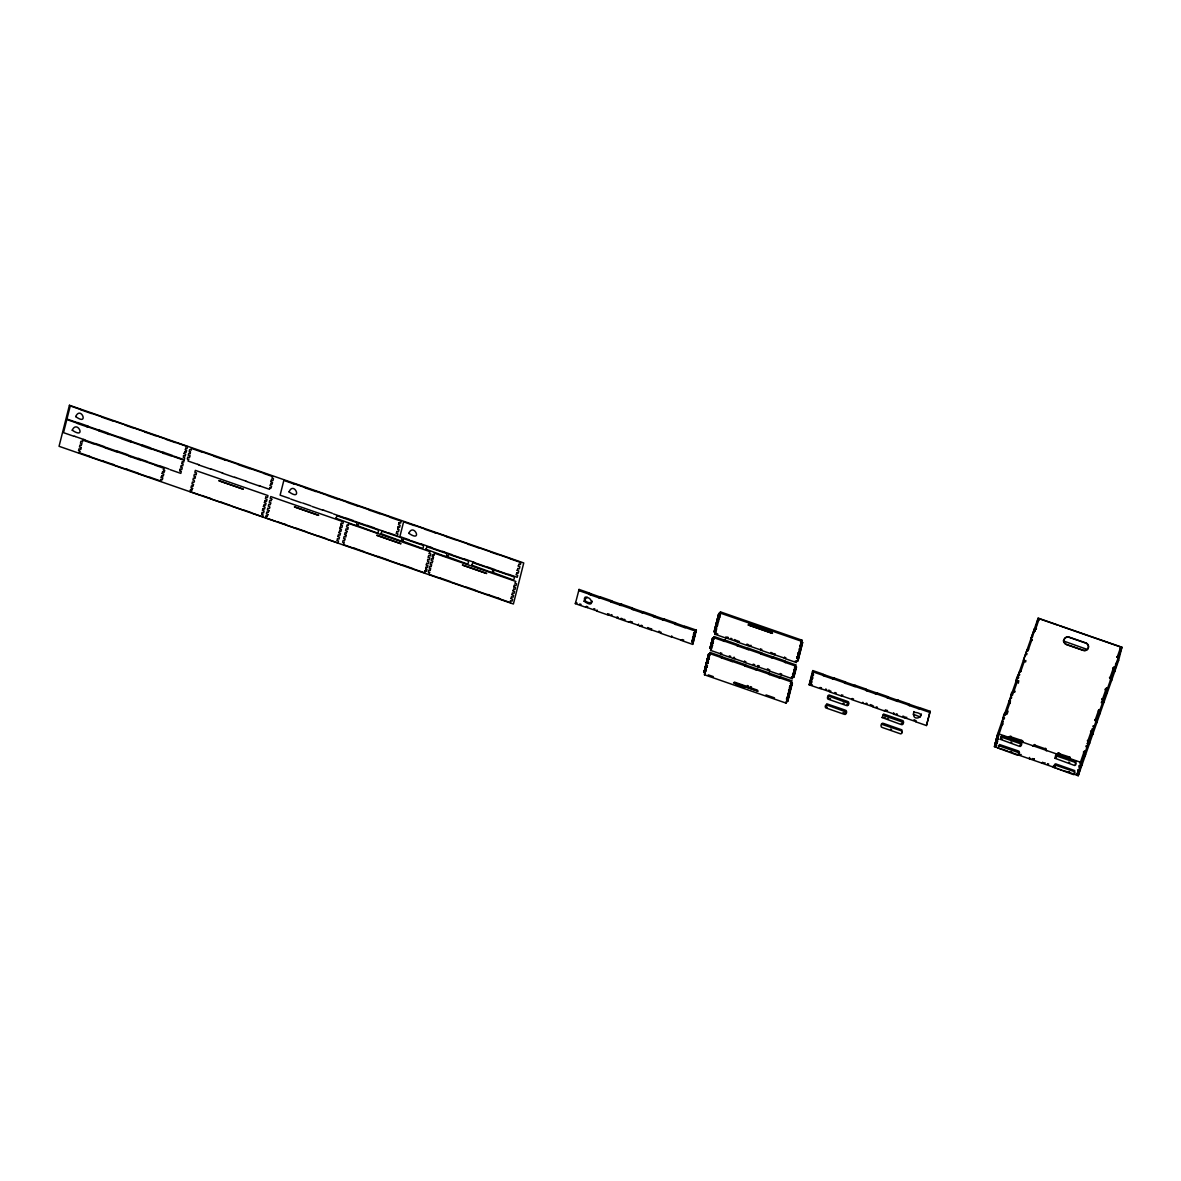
<?xml version="1.0" encoding="UTF-8"?>
<svg xmlns="http://www.w3.org/2000/svg" width="1181" height="1181" viewBox="0 0 1181 1181"><rect width="100%" height="100%" fill="white"/><g stroke="black" fill="none" stroke-linecap="round" stroke-linejoin="round"><path stroke-width="1.5" d="M846.231 712.054L827.689 705.264C825.209 703.404 823.969 708.305 826.921 708.29L843.692 714.106C846.452 716.203 848.135 709.973 844.828 709.973L826.73 703.802L826.154 706.71M848.445 703.315L829.903 696.51C827.379 694.59 826.198 699.58 829.136 699.536L845.891 705.352C848.696 707.449 850.364 701.174 847.043 701.234L830.287 695.417C828.442 693.719 826.464 697.262 828.516 698.03M903.185 722.314L882.694 715.199M913.223 714.21L920.176 716.97L921.387 713.959M1019.1 752.799L998.639 745.654M1021.314 744.015L1000.838 736.944M1014.331 691.712C1015.217 690.088 1011.202 693.601 1014.036 691.977M1017.623 682.338L1017.476 680.846M1058.752 753.035L1060.331 754.246M1105.313 689.837L1105.549 688.863L1105.386 689.94M1112.65 668.284L1112.827 669.051M1008.53 737.549L1009.696 737.918L1010.139 736.604L1022.111 740.561L1020.812 740.531M1057.984 753.316L1069.986 757.183L1068.687 757.154M1102.153 699.108L1103.526 699.905L1102.183 699.403M1035.899 629.089C1032.814 629.813 1038.01 628.838 1035.958 628.071M1101.976 698.842L1102.08 699.004M1017.668 682.131L1017.653 681.88M586.396 606.266L586.012 607.359L575.354 603.653L579.059 589.437L589.718 593.142L589.334 594.235L578.675 590.544L579.059 589.437M592.286 601.173C591.814 605.026 581.273 601.055 585.259 597.01M683.71 640.043L682.382 639.585L681.998 640.678L692.657 644.383L693.129 642.508L691.904 642.08L692.775 639.541M692.819 639.364L691.918 640.22L693.616 640.633L694.088 638.759L692.538 638.02L693.675 635.983M693.764 635.614L692.863 636.367L694.561 636.884L695.033 635.009L693.336 634.315L694.576 632.411M693.911 632.617L695.506 633.134L696.362 630.152L685.703 626.461L685.32 627.554L695.978 631.259M691.889 640.781L693.527 641.401L692.657 644.383M693.616 640.633L694.472 637.651L693.011 636.943L693.026 638.153M694.561 636.884L695.417 633.902L693.882 633.341M695.506 633.134L696.362 630.152M786.398 701.986L786.015 703.094L704.452 674.779L705.456 673.081L703.817 672.461L704.688 669.45L706.356 669.967M706.164 667.841L706.371 669.332L704.791 668.608L705.662 665.597L706.784 665.981M707.434 665.405L705.766 664.755L706.637 661.744L707.995 662.201M707.965 663.264L708.379 661.522L706.74 660.902L707.227 658.983L707.611 657.876L709.205 658.393M709.382 657.684L707.714 657.035L708.585 654.023L710.298 654.466L710.194 652.488L721.045 656.252L720.661 657.345L709.811 653.58L710.194 652.488M711.803 647.764L711.493 649.063L709.929 648.325L710.77 645.357L712.512 645.874L712.276 644.25M712.32 644.088L712.512 645.313L710.873 644.575L711.73 641.608L713.383 642.124M713.472 641.475L711.818 640.825L712.674 637.858L714.018 638.316M715.745 632.514L714.077 631.865L714.948 628.853L716.306 629.311M716.277 630.388L716.69 628.646L715.051 628.012L715.922 625L717.472 625.502M717.28 626.565L717.472 623.671L717.664 624.897L716.026 624.159L716.513 622.239L716.897 621.147L718.565 621.664M718.668 619.877L718.683 621.029L717 620.305L717.871 617.294L719.598 617.796L719.864 616.069M719.672 617.132L717.974 616.452L718.845 613.441L720.558 613.869L720.174 614.961M703.817 672.461L704.452 670.395M704.791 668.608L705.662 665.597M705.766 664.755L706.637 661.744M706.74 660.902L707.611 657.876M707.714 657.035L708.585 654.023M710.371 646.981L709.929 648.325M710.49 646.524L710.77 645.357M710.873 644.575L711.73 641.608M711.818 640.825L712.674 637.858M714.077 631.865L714.948 628.853M715.051 628.012L715.922 625M716.026 624.159L716.897 621.147M717 620.305L717.871 617.294M717.974 616.452L718.845 613.441M706.017 670.97L705.913 669.228M707.02 667.162L707.375 665.479M708.452 659.175L709.161 656.547L708.94 659.411M708.201 655.13L709.84 655.647L709.811 653.58M721.502 654.141L710.608 650.391L711.036 648.945M710.386 646.465L712.084 646.981L711.936 645.18M713.058 643.143L713.265 640.338M712.291 638.965L713.988 639.482L714.21 636.574L725.09 640.368M725.946 636.854L725.562 637.961L714.712 634.182L715.863 631.274M716.705 626.27L717.088 624.764M718.225 622.682L718.063 620.911M717.487 618.386L719.214 618.903L719.539 615.995M719.687 614.725L720.454 611.891L802.002 640.205L800.57 642.892L802.253 643.615L801.766 645.535L800.054 645.106L800.866 644.221M705.101 672.609L704.452 674.779M705.544 670.734L706.238 668.106M707.478 663.028L707.995 661.153M711.42 647.852L710.608 650.391M712.512 642.877L713.176 640.678M713.457 639.128L714.21 636.574M714.712 634.182L715.642 631.407M715.789 630.137L716.262 628.454M717.679 622.417L718.447 619.818M720.011 613.603L720.454 611.891M786.015 703.094L786.664 700.923M786.516 698.901L787.565 697.366M787.801 696.421L786.841 697.218L788.583 697.691L789.454 694.679C786.531 692.524 788.805 697.233 788.775 692.568L787.816 693.365L789.558 693.837L790.429 690.826C788.554 688.922 787.506 691.845 790.045 691.918L789.558 693.837M788.982 691.313L789.661 689.084M788.893 689.468L790.532 689.984L791.019 688.065L789.336 687.342L790.532 685.615M789.868 685.615L791.506 686.131L791.993 684.212L790.31 683.489L791.757 680.787L780.892 677.023L780.508 678.13L791.359 681.895L791.757 680.787M781.394 674.897L792.171 678.706L792.923 676.137L792.023 676.993M792.082 676.89L793.721 677.407L794.178 675.547L792.51 674.823L793.824 672.565M794.223 670.026L794.075 671.192L794.739 668.992M794.857 666.217L795.02 667.442L795.773 664.888L786.088 661.522L785.705 662.615L795.389 665.981L795.773 664.888M785.793 657.625L785.409 658.732L796.26 662.497L796.806 660.755M796.821 658.304L798.016 656.016M797.249 656.592L798.843 657.094L799.33 655.189L797.647 654.466L798.917 651.942M799.035 651.971L798.076 652.783L799.817 653.241L800.688 650.229C798.016 648.118 799.758 652.281 799.817 648.871M800.157 645.653L800.216 646.863L800.984 644.265M786.443 701.366L787.609 701.544L788.48 698.532L787.255 698.104M788.583 697.691L789.454 694.679M793.868 672.388L792.953 673.229L794.665 673.657L795.522 670.705L794.296 670.277M794.828 668.638L793.868 669.45L795.61 669.907L796.466 666.955L794.857 666.335M796.703 660.784L797.869 660.947L798.74 657.935L797.293 657.226L797.293 658.437M799.817 653.241L800.688 650.229M799.094 648.871L800.792 649.388L801.663 646.376L800.216 645.859M787.609 701.544L788.48 698.532M790.532 689.984L791.403 686.973L789.912 686.25L789.956 687.46M791.506 686.131L792.377 683.12L790.739 682.382L790.93 683.607M793.721 677.407L794.562 674.454L792.909 673.79M794.665 673.657L795.522 670.705M795.61 669.907L796.466 666.955M797.869 660.947L798.74 657.935M798.843 657.094L799.714 654.082L798.223 653.359L798.267 654.584M800.792 649.388L801.663 646.376M801.766 645.535L802.637 642.523L800.969 641.874M820.19 687.416L819.806 688.508L809.147 684.818L810.004 681.836L811.672 682.352M811.76 681.717L810.092 681.068L810.948 678.086L812.617 678.603L812.351 677.377M812.484 676.816L812.69 678.042L811.037 677.318L811.893 674.336L813.133 674.764M811.893 674.336L811.509 675.443C813.532 677.112 814.595 673.406 811.982 673.569L812.853 670.587L823.511 674.292L823.127 675.384L812.469 671.694L812.853 670.587M811.332 683.371L811.539 680.566M810.948 678.086L810.565 679.193L812.233 679.71L812.218 677.953M810.845 683.12L811.45 680.935M813.118 674.336L812.69 675.606M901.826 732.751L901.856 729.843L883.934 723.554C881.203 721.532 879.476 727.644 882.783 727.673L899.553 733.49C902.092 735.438 903.288 730.33 900.306 730.463L881.646 724.293M913.887 711.567C910.743 725.045 930.968 713.442 913.636 712.232M916.176 720.735L915.792 721.827L926.45 725.533L930.156 711.302L919.497 707.611L919.113 708.703L929.772 712.409M930.156 711.302L926.45 725.533M1000.971 748.931L994.432 746.658L997.753 733.534L1038.158 618.15L1121.95 647.232L1118.628 660.356L1078.223 775.74L1070.37 772.802M995.745 741.919L995.288 743.676L996.129 743.971M997.546 741.712L995.849 741.033L996.882 737.579L997.768 738.671M997.192 736.191L997.812 733.888L998.727 734.922M998.388 736.354L998.034 739.601M997.163 741.063L997.118 743.425M1002.078 724.794C1004.367 724.366 1001.178 722.196 1002.078 723.451M1009.15 702.37L1009.12 701.13M1009.43 703.817L1010.316 702.857L1008.854 701.898M1016.177 681.009L1016.487 680.094L1017.594 680.492M1021.255 670.026L1020.783 671.443M1027.086 649.816L1028.252 650.008L1031.928 639.511M1031.175 638.139L1030.762 639.32M1028.607 649.048L1028.238 650.037M1031.028 640.678L1031.603 638.419M1031.471 640.87L1032.312 639.792L1030.806 639.128L1034.438 628.838L1034.054 629.931M1033.98 631.835L1033.537 633.621M1034.128 631.274L1034.335 630.477L1033.198 633.503M1034.836 631.259L1035.25 629.621M1035.678 627.982L1038.158 618.15M1038.867 620.173L1039.28 618.534L1035.648 629.074M1018.376 754.969L1021.181 754.497M1022.79 742.48L1021.683 741.845M1035.206 745.521L1034.497 744.502L1033.655 746.008M1044.757 748.843C1046.838 746.702 1044.698 751.278 1046.735 750.776M1059.121 753.36L1057.6 754.319M1077.825 772.95L1077.102 775.356L1078.032 772.728M1080.423 762.232L1079.951 764.122L1081.058 764.506L1081.619 762.97L1080.585 766.366L1078.858 765.864M1083.686 752.902L1083.508 751.795L1085.324 751.898M1078.223 775.74L1081.545 762.616L1121.95 647.232M1088.129 740.295L1087.332 740.723L1088.262 741.683M1082.342 763.93L1081.914 765.214L1080.777 764.86M1090.993 732.117C1088.852 729.917 1095.259 731.556 1091.805 729.769L1092.159 728.766M1084.778 754.305L1085.206 755.751M1089.709 742.879L1089.251 744.237L1088.129 743.882M1092.528 731.319L1091.82 731.069M1098.33 711.139L1098.802 709.751M1096.514 723.008L1097.06 721.901M1100.279 709.176L1099.865 710.371M1110.17 677.363C1107.926 677.451 1112.044 678.957 1110.465 680.094M1103.512 699.964L1103.955 702.282L1102.818 701.927M1107.217 689.35L1105.505 689.054L1107.365 688.966M1107.232 691.505L1107.276 692.73M1117.506 656.385L1116.783 657.049L1118.23 657.92M1113.078 667.974C1114.288 669.435 1116.045 666.734 1113.845 666.837M1120.001 650.126L1120.828 646.834L1117.152 657.33M1114.598 671.797L1114.303 670.439M1006.64 713.162C1008.825 711.42 1003.599 714.372 1006.684 712.955M1088.823 741.875L1086.948 743.661M1089.295 744.074L1088.336 743.69M1111.336 681.127L1111.749 679.946L1110.642 679.606M1006.935 712.852L1006.921 712.01M1010.227 701.558L1010.508 700.761M1031.973 637.12L1032.844 634.537M1106.449 687.977L1102.449 699.329M1115.927 663.205L1115.499 664.46M1028.046 650.2C1025.772 648.915 1027.337 652.813 1028.046 650.687M997.281 735.866L996.794 737.284L997.975 737.682M996.351 739.557L996.794 737.845M1032.829 635.762L1032.342 637.209M997.118 743.38L995.376 742.908L996.188 741.963M1079.596 770.78L1080.482 767.251M995.775 741.86L995.347 743.513L996.469 743.853M1085.383 751.736L1084.468 750.762M1079.139 772.595L1078.696 773.865L1077.102 773.348M1103.334 700.481L1101.991 700.687M575.354 603.653L575.738 602.561L577.066 603.019M599.933 598.162L590.441 594.884L590.884 593.763L600.317 597.055M587.666 606.488L587.282 607.58L596.73 610.843M598.767 597.778L599.151 596.685M597.069 609.972L596.685 611.064L607.344 614.77L607.728 613.662M612.201 601.173L611.817 602.266L620.069 605.13L620.453 604.022L611.035 600.804M618.062 618.239L608.614 614.991L608.997 613.884M616.91 617.825L617.235 616.748M618.401 617.368L618.017 618.46L628.676 622.166M633.105 609.691L633.533 608.569L641.785 611.433L641.401 612.526L631.968 609.307M630.329 621.295L629.931 622.387L639.393 625.65M638.183 625.251L638.567 624.144M650.391 628.469L650.008 629.576L639.334 625.871M654.481 617.072L654.865 615.98L663.102 618.829L662.718 619.936L653.3 616.703M660.71 633.046L651.262 629.798L651.646 628.691M661.05 632.175L660.666 633.267L671.339 636.972L671.723 635.88M685.172 627.79L675.753 624.498L676.196 623.376L685.556 626.683M684.139 627.436L684.493 626.314M693.97 634.404L693.911 633.178M692.081 641.903L691.977 640.678M695.033 635.009L695.417 633.902M694.088 638.759L694.472 637.651M693.129 642.508L693.527 641.401M718.771 618.608L719.155 617.501M711.567 646.627L711.951 645.535M709.368 655.293L709.766 654.2M707.803 661.508L708.187 660.4M706.459 666.852L706.843 665.759M724.706 641.475L723.51 641.062L723.923 639.984M720.292 653.757L720.676 652.65M737.549 641.859L726.817 638.168L727.201 637.076L728.397 637.489M721.842 653.27L721.458 654.377L733.357 658.496L733.741 657.404M721.827 657.965L722.211 656.872L731.748 660.194L731.364 661.286L720.617 657.581M736.486 641.46L736.752 640.397M748.651 649.771L737.771 646.022L738.214 644.9L749.034 648.679M745.447 662.452L734.612 658.718L734.302 657.271M747.529 649.432L747.868 648.295M749.891 645.166L749.507 646.273L737.535 642.11L737.918 641.017L739.409 641.534M744.281 662.039L744.62 660.961M760.697 648.694L760.313 649.801L750.762 646.479L751.146 645.387M745.772 661.581L745.388 662.689L757.287 666.807L757.671 665.715M756.504 670.026L745.639 666.305L746.141 665.183L756.888 668.933M761.863 649.329L761.479 650.421L773.437 654.569L773.821 653.477M755.338 669.657L755.722 668.549M772.581 658.083L761.715 654.333L762.144 653.211L772.965 656.99M769.377 670.764L758.556 667.029L758.94 665.936M771.414 657.714L771.769 656.547M785.424 658.467L774.706 654.791L775.09 653.698M769.717 669.893L769.333 670.985L781.232 675.119M780.449 678.337L769.643 674.617L770.086 673.495L780.833 677.244M784.258 658.112L784.642 657.005M779.342 677.997L779.667 676.861M802.002 640.205L801.619 641.298L720.07 612.998M801.19 643.01L801.456 641.874M798.061 655.824L797.19 656.71M802.253 643.615L802.637 642.523M796.26 662.497L796.644 661.404L795.3 660.932M799.33 655.189L799.714 654.082M793.115 674.942L793.174 673.746M792.171 678.706L792.554 677.599L791.344 677.185M789.749 688.715L788.819 689.542M794.178 675.547L794.562 674.454M791.993 684.212L792.377 683.12M787.033 699.019L787.092 697.823M791.019 688.065L791.403 686.973M790.045 691.918L790.429 690.826M811.982 673.569L813.074 672.712M811.037 677.318L811.982 676.403M810.092 681.068L810.757 680.064M810.004 681.836L809.62 682.943L811.288 683.445M809.147 684.818L809.531 683.71M811.805 679.37L812.188 678.278M821.459 687.637L821.075 688.73L830.523 691.992M832.62 678.972L832.915 677.776L824.678 674.912L824.279 676.019L833.727 679.311M829.372 691.564L829.697 690.486L828.663 690.132M830.863 691.121L830.479 692.214L841.138 695.919L841.522 694.812M851.855 699.388L842.407 696.14L842.791 695.033M853.893 686.338L854.247 685.172L845.995 682.323L845.611 683.415L855.059 686.707M862.853 702.223L862.47 703.315L851.811 699.624L852.195 698.517L853.523 698.975M876.376 694.118L866.898 690.841L867.326 689.719L876.774 693.026M875.224 693.734L875.608 692.642M872.36 705.293L871.977 706.4L863.724 703.536M873.512 705.928L873.128 707.02L883.801 710.726M894.504 714.195L885.056 710.947L885.44 709.84M896.512 701.086L896.896 699.979L888.658 697.13L888.274 698.222L897.708 701.514M893.353 713.782L893.692 712.704M905.517 717.029L905.133 718.122L894.46 714.431M909.547 705.648L909.99 704.526L918.228 707.389L917.844 708.482L908.469 705.293M915.836 721.606L906.388 718.343L906.772 717.251M1008.736 702.237C1011.748 700.082 1010.36 688.848 1013.091 693.35M1016.073 681.245C1015.601 677.333 1022.982 667.531 1019.321 671.989M1027.071 649.86L1023.425 660.268L1024.916 660.976M994.432 746.658L994.889 745.344M996.262 741.417L994.904 744.783L996.572 745.432M996.734 740.103L997.192 738.789M1002.61 723.422L998.55 735.63M1002.905 722.447L1003.26 721.429M1004.071 719.126L1004.529 717.812M1005.385 715.346L1005.74 714.343C1003.407 709.102 1003.038 723.613 1001.532 722.816M1006.315 713.014L1010.006 702.474M1011.32 698.429L1011.674 697.41M1012.338 695.52L1012.796 694.207M1013.667 692.022L1017.358 681.481L1016.118 681.083M1018.317 678.47L1018.775 677.156M1019.38 675.414L1019.734 674.41M1020.62 671.886L1024.577 660.489C1023.72 658.024 1023.617 660.696 1024.813 661.67M1026.569 654.865L1027.042 653.551M1034.777 631.422L1035.147 630.374L1034.01 630.034M998.432 735.66L997.281 735.409L998.491 734.612M997.295 740.531L997.532 741.757M996.173 744.753L995.553 747.042L996.011 745.683M996.351 744.281L996.513 745.506M1007.039 714.18L1008.102 711.139M1014.745 692.184L1015.099 691.18M1018.76 680.699L1018.332 683.223M1025.861 660.504L1025.654 661.936M1021.654 741.83L1022.067 740.753M1021.639 742.052L1021.978 741.092M1018.332 754.954L1018.716 753.862M1022.805 742.45L1023.189 741.358L1022.141 741.077M1029.227 758.512L1029.611 757.42M1030.393 758.881L1029.33 758.482M1042.661 762.173L1042.277 763.266L1045.126 762.808M1053.157 766.823L1053.541 765.731M1054.426 767.015L1053.172 766.809M1069.956 757.375L1069.706 758.113M1080.379 762.439L1084.099 751.751M1085.885 746.702L1086.24 745.683M1087.775 741.255L1091.451 730.759M1092.868 726.728L1093.222 725.725M1095.363 719.288L1095.097 720.307L1098.788 709.781L1099.998 709.988M1101.283 702.71L1101.637 701.706M1109.815 678.307L1113.491 667.782L1114.598 668.313M1079.523 765.849L1079.006 767.871L1080.113 768.255L1080.216 767.06M1078.622 769.451L1078.046 771.621L1079.168 772.005L1078.858 770.662M1114.775 666.586L1114.318 667.885M1077.913 772.595L1077.013 773.452M1078.489 770.292L1078.105 771.4M1005.887 713.959L1006.33 713.221M1030.865 639.054L1031.603 639.585M1031.633 639.187L1031.102 640.648M1091.849 733.194C1093.68 732.707 1092.735 735.911 1091.436 734.39M1117.831 659.072L1118.067 657.906M1095.791 722.019L1095.333 720.602M1085.605 754.6L1084.453 754.379M1010.154 736.486L1009.238 736.619M848.209 704.599L846.969 704.466M846.009 713.339L844.932 713.265M902.963 723.599L901.369 723.377M1021.107 745.3L1019.853 745.211M1018.893 754.054L1018.14 754.069M1011.128 736.324L1010.316 736.309M590.825 593.792L589.703 593.393M586.086 607.137L587.282 607.551M611.773 602.295L610.695 601.941M607.418 614.548L608.599 614.961M633.488 608.599L632.411 608.245M642.936 611.876L641.859 611.522M642.553 612.983L641.475 612.629M654.805 615.995L653.684 615.611M650.067 629.355L651.262 629.768M676.137 623.406L675.06 623.051M671.399 636.751L680.832 640.058M717.236 626.609L715.538 626.107M725.621 637.74L726.817 638.153M738.155 644.929L737.077 644.575M749.566 646.051L750.762 646.465M722.196 656.887L721.03 656.503M733.416 658.289L734.612 658.703M762.099 653.241L760.977 652.842M706.976 667.206L705.278 666.689M773.511 654.363L774.692 654.776M757.361 666.586L758.542 666.999M770.027 673.524L768.905 673.126M834.066 678.219L833.004 677.864M855.398 685.63L854.276 685.231M841.212 695.698L842.393 696.111M867.282 689.748L866.145 689.35M862.529 703.108L863.724 703.522M898.062 700.436L896.91 700.008M883.86 710.504L885.056 710.918M909.931 704.555L908.853 704.201M919.394 707.832L918.316 707.478M919.01 708.94L917.932 708.585M905.192 717.915L906.388 718.328M1058.56 752.799L1057.556 753.404M590.441 594.884L589.289 594.471M675.694 624.498L674.676 624.144M737.712 646.022L736.693 645.682M761.715 654.333L760.594 653.949M769.584 674.617L768.521 674.233M866.898 690.841L865.732 690.427M81.902 410.25L81.002 409.94M91.468 413.542L82.094 410.235M112.756 420.953L102.289 417.321M77.754 422.518L87.128 425.824M87.202 425.795L88.28 426.164M134.088 428.349L124.743 425.042M87.985 427.168L86.981 426.828M99.071 429.914L108.445 433.22M145.972 432.467L144.923 432.098M99.868 431.301L98.879 430.962M155.331 435.745L154.371 435.39M109.346 434.578L108.298 434.224M120.403 437.324L121.481 437.693M74.3 436.143L75.377 436.512M129.866 440.602L130.929 440.971M83.762 439.421L84.84 439.79M130.648 441.974L121.303 438.668M92.133 443.362L82.449 440.011L82.596 441.709M141.735 444.72L151.109 448.027M95.631 443.539L105.006 446.846M93.225 443.805L92.207 443.465M151.98 449.385L141.484 445.724M106.246 448.352L105.345 448.027M81.105 447.643L80.707 449.208M201.981 452.102L191.204 448.293L191.337 450.109L189.669 449.592L189.196 451.452L190.54 451.924M80.648 449.311L79.009 448.795L78.537 450.655L79.895 451.127M163.067 452.131L164.144 452.5M116.963 450.95L127.489 454.596M184.074 453.401L184.753 451.998M163.849 453.504L162.83 453.15M117.17 452.116L106.438 448.337M183.542 455.497L185.21 456.014L185.683 454.139L184.044 453.504M189.831 455.925L189.462 457.505M189.447 457.608L187.764 457.091L187.307 458.951L188.65 459.424M130.279 456.678L129.26 456.324M225.837 460.398L224.907 460.059M88.988 456.058L90.066 456.427M138.295 458.346L139.373 458.715M141.1 460.428L130.382 456.648M102.097 460.605L103.175 460.974M197.758 464.354L198.836 464.724M249.87 468.724L238.045 464.635M159.627 465.757L169.001 469.064M112.933 464.369L114.011 464.738M210.868 468.901L221.615 472.68M180.103 469.123L181.771 469.639L182.243 467.765L180.604 467.13L181.343 465.639M126.042 468.916L127.12 469.285M221.688 472.651L222.766 473.035M162.565 471.736L164.233 472.238L164.705 470.378L163.347 469.905M136.878 472.68L137.956 473.05M162.137 473.404L162.565 471.854M196.016 474.747L194.378 474.231L193.891 476.15L195.529 476.784M234.798 477.213L235.875 477.582M195.382 476.873L194.806 478.335M271.32 480.017L272.988 480.534L273.461 478.674L272.132 478.202M161.162 477.242L161.9 475.751M149.987 477.227L151.065 477.596M270.892 481.686L271.32 480.136M245.633 480.962L246.711 481.346M294.438 484.166L293.419 483.826M258.742 485.524L259.82 485.893M315.755 491.576L314.722 491.207M192.577 488.447L191.883 489.908M337.087 498.973L327.668 495.651M265.814 496.994L267.482 497.511L267.969 495.577L195.352 470.378L194.865 472.297L196.504 472.931L196.076 474.644M341.25 523.168L342.889 523.685L343.376 521.766L270.759 496.551L270.272 498.485L271.91 499.105M209.657 498.131L210.735 498.5M264.839 500.847L266.507 501.364L266.995 499.43L265.385 498.825L265.814 497.112M264.411 502.56L264.869 500.995M358.33 506.369L357.4 506.029M221.246 502.146L222.323 502.515M263.437 506.413L264.131 504.966M370.14 510.472L369.21 510.133M322.826 509.941L323.889 510.31M262.891 508.553L264.559 509.07L265.046 507.151L263.407 506.516M379.751 513.779L370.332 510.458M262.462 510.266L262.861 508.657M268.973 510.768L268.264 512.229M267.954 514.621L267.29 516.082M398.986 522.592L400.654 523.109L401.156 521.146L390.498 517.514M414.206 525.575L403.607 521.84L399.887 536.573L409.379 539.879M340.792 524.881L341.265 523.316M397.894 526.918L399.562 527.435L400.108 525.279L398.528 524.689L399.03 522.74M285.079 524.305L286.142 524.674M340.246 527.021L341.914 527.538L342.401 525.619L340.837 525.028M339.818 528.734L340.246 527.139M347.214 531.347L345.575 530.712L346.063 528.793L347.76 529.221M435.523 532.985L434.519 532.631M296.652 528.32L297.73 528.689M347.066 531.435L346.491 532.911M396.314 533.192L397.096 531.524M338.844 532.587L339.567 531.155M447.333 537.075L446.285 536.705M346.181 535.303L345.782 537.015L344.114 536.514L343.627 538.418L344.97 538.89M337.869 536.44L338.342 534.727L339.966 535.244L340.453 533.325L338.888 532.734M468.665 544.485L467.676 544.161M421.263 543.939L430.711 547.275M478.216 547.792L477.168 547.438M430.785 547.246L431.862 547.615M354.27 548.132L355.348 548.515M442.595 551.35L443.672 551.719M429.205 553.298L430.194 551.704L348.646 523.404L348.439 525.205M511.314 559.292L510.31 558.938M428.231 557.152L428.703 555.424L430.342 555.941L430.829 554.037L429.22 553.417M463.926 558.746L473.374 562.082M378.2 556.443L379.278 556.812M473.448 562.053L474.526 562.422M518.267 565.95L519.109 564.297M426.282 564.858L426.754 563.13L428.393 563.647L428.88 561.743L427.581 561.285M402.145 564.754L412.833 568.519M517.175 570.275L517.957 568.607M424.776 570.851L426.444 571.353L426.932 569.449L425.618 568.976M439.923 577.863L450.596 581.628M514.326 585.156L515.994 585.673L516.481 583.768L514.872 583.148L515.846 581.436L434.298 553.136L434.091 554.937M513.897 586.883L514.37 585.304M512.923 590.736L513.617 589.275M511.949 594.589L512.406 592.862L514.045 593.379L514.532 591.474L512.894 590.84M487.797 594.486L488.875 594.855M498.559 598.221L499.637 598.59M510.974 598.442L511.432 596.73L513.071 597.232L513.558 595.327L511.978 594.737M621.457 604.465L620.483 604.082M621.162 605.573L620.099 605.189M720.011 615.035L718.461 614.533M664.239 619.287L663.191 618.933M663.737 620.365L662.851 620.055M718.137 622.756L716.513 622.239M628.809 621.944L629.901 622.328M716.203 630.462L714.564 629.96M680.92 640.028L682.013 640.412M712.97 643.232L711.346 642.715M760.402 649.771L761.494 650.155M785.896 661.537L784.996 661.227M708.895 659.5L707.227 658.983M785.513 662.644L784.524 662.261M732.884 660.637L731.836 660.282M732.382 661.714L731.497 661.404M707.891 663.353L706.253 662.836M746.023 665.213L745.019 664.859M824.589 674.942L823.497 674.558M824.176 676.034L823.113 675.65M705.943 671.059L704.304 670.542M845.876 682.338L844.843 681.968M845.493 683.445L844.489 683.09M819.954 688.287L821.031 688.671M888.54 697.144L887.477 696.76M888.156 698.251L887.123 697.882M872.065 706.371L873.143 706.755M1070.577 759.103L1069.543 758.733M1077.928 769.687L1079.641 770.115L1079.892 768.964M757.523 690.176L734.361 682.072M745.61 666.305L744.606 665.936M1033.537 746.244L1032.519 745.89M1057.467 754.556L1056.405 754.157M771.887 632.396L748.813 624.203M1075.241 764.358L1075.817 761.45L1057.91 755.146C1055.873 753.301 1054.028 757.449 1056.464 757.922M1074.149 773.496L1074.725 770.588L1056.818 764.284C1054.884 762.527 1052.965 766.366 1055.209 766.986M82.419 441.797L80.913 441.295L80.441 443.155L81.784 443.643M586.44 596.981L587.385 597.173M757.922 665.494L758.778 665.789M271.719 499.194L271.128 500.862L269.785 500.404L269.298 502.338L270.936 502.973L270.213 504.523M185.757 448.042L187.1 448.514L187.572 446.639L176.914 442.934M185.328 449.71L185.727 448.263M190.407 452.102L190.126 453.593M184.812 451.792L186.155 452.264L186.628 450.389L185.343 449.931M190.038 453.784L188.724 453.342L188.251 455.202L189.89 455.836M272.161 477.995L272.767 476.607L263.083 473.241M183.439 457.209L183.513 455.586M188.561 459.616L188 461.018L197.67 464.369M270.685 483.826L272.043 484.284L272.516 482.424L270.907 481.804M182.302 461.682L183.66 462.14L184.133 460.265L173.474 456.56M181.889 463.336L182.346 461.919M269.74 487.576L271.099 488.033L271.556 486.173L269.947 485.553L270.729 484.062M181.357 465.417L182.715 465.89L183.188 464.015L181.844 463.528M397.717 528.926L397.938 527.066M81.71 443.835L81.356 445.311M179.999 470.835L180.103 469.241M519.079 564.06L520.422 564.518L520.924 562.555L511.432 559.263M397.126 531.302L398.469 531.76L399.016 529.605L397.702 529.132M81.312 445.503L79.954 445.045L79.496 446.905L81.135 447.54M163.406 469.698L164.011 468.311L154.327 464.96M194.658 478.526L193.404 478.084L192.916 480.017C195.647 479.914 194.274 483.811 192.429 481.937L191.942 483.87L193.581 484.505L192.857 486.055M517.987 568.386L519.33 568.843L519.876 566.688L518.238 566.053M79.836 451.334L79.23 452.722L88.915 456.087M348.351 525.397L347.037 524.94L346.55 526.859L348.188 527.494L347.686 529.177M270.139 504.715L268.81 504.257L268.323 506.191C271.099 506.073 269.622 509.985 267.836 508.11L267.349 510.044L268.988 510.679M161.93 475.53L163.288 475.987L163.746 474.127L162.181 473.537M516.894 572.711L518.238 573.169L518.784 571.014L517.145 570.379M264.175 504.759L265.533 505.217L266.02 503.298L264.411 502.678M192.769 486.247L191.455 485.79L190.968 487.723L192.606 488.358M160.985 479.279L162.328 479.737L162.801 477.877L161.221 477.286M434.003 555.129L432.689 554.671L432.202 556.591L433.545 557.063M191.824 490.1L190.481 489.643L189.993 491.576L200.371 495.179M339.597 530.933L340.94 531.391L341.427 529.472L339.788 528.837M346.343 533.089L345.088 532.661L344.601 534.565L346.24 535.2M433.412 557.24L433.117 558.79M268.131 512.406L266.862 511.964L266.375 513.897L268.013 514.532M433.028 558.982L431.715 558.524L431.227 560.444L432.866 561.078L432.143 562.643M261.798 514.178L261.946 512.406L263.584 512.923L264.072 511.004L262.492 510.413M267.157 516.259L265.887 515.817L265.4 517.75L275.778 521.352M427.581 561.064L427.729 559.277L429.367 559.794L429.854 557.89L428.275 557.299M344.837 539.082L344.542 540.618M432.084 562.85L430.74 562.377L430.253 564.297L431.596 564.769M344.453 540.809L343.14 540.367L342.652 542.271L343.996 542.758M431.552 564.976L431.168 566.496M337.22 540.352L337.338 538.713L338.991 539.097L339.478 537.178L337.869 536.558M343.922 542.95L343.287 544.603L354.138 548.368M431.035 566.673L429.766 566.245L429.279 568.15L430.622 568.622M513.676 589.068L515.019 589.526L515.506 587.621L513.897 587.001M426.075 567.042L427.419 567.5L427.906 565.596L426.326 565.005M430.548 568.829L430.194 570.349M425.632 568.77L426.105 567.279M430.12 570.541L428.792 570.098L428.304 572.003L429.648 572.49M429.574 572.682L428.939 574.32L439.79 578.1M800.098 646.834L801.279 647.483M793.957 671.148L795.138 671.797M799.183 650.701L800.305 651.336M787.948 695.151L789.07 695.771M798.976 651.72L800.201 652.148M790.665 684.596L791.89 685.024M1039.221 618.741L1057.91 625.221M1059.608 625.812L1088.498 635.836M1090.196 636.426L1120.784 647.04M1063.195 640.884L1086.933 649.343M1117.521 659.958L1118.628 660.356M1113.845 670.454L1114.967 670.838M1106.508 687.814L1107.616 688.198M1099.969 712.748L1099.924 713.708L1098.788 713.398M1095.097 720.307L1096.234 720.661M1009.135 701.071L1010.257 701.47M1091.79 733.431L1092.912 733.785M754.6 625.207L755.648 625.576M765.081 628.853L766.129 629.207M768.226 629.945L769.274 630.3M801.308 644.147L802.15 644.442M717.384 619.213L718.609 619.641M800.054 647.897L801.176 648.295M716.409 623.066L717.384 623.406M715.435 626.919L716.277 627.2M80.928 409.615L70.27 405.91L66.948 419.034L77.621 422.739M91.601 413.32L102.26 417.026M112.933 420.716L123.592 424.422M134.25 428.127L144.923 431.833M155.582 435.523L166.255 439.229M202.143 451.88L214.041 455.999M226.088 460.191L237.986 464.31M250.032 468.488L261.931 472.621M294.6 483.944L305.185 487.62M315.918 491.34L326.517 495.016M337.249 498.751L347.849 502.427M358.581 506.147L369.166 509.823M379.913 513.558L390.498 517.234M414.369 525.353L424.953 529.029M435.7 532.764L446.285 536.44M457.017 540.16L467.617 543.836M478.349 547.571L488.949 551.247M499.681 554.967L510.266 558.643M146.075 432.453L154.327 435.317M175.644 442.713L166.285 439.524M224.833 459.97L214.115 456.324M293.331 483.723L283.839 480.431L280.118 495.164L289.611 498.456M314.663 491.134L305.215 487.915M357.326 505.94L347.908 502.737M434.431 532.542L424.983 529.324M447.451 537.06L455.763 539.938M468.768 544.456L477.094 547.349M490.1 551.867L498.426 554.745M798.356 659.042L796.703 658.393M730.788 638.316L731.984 638.729M734.375 639.556L735.556 639.969M715.096 633.09L717.812 634.035M746.894 644.132L748.385 644.649M770.839 652.443L772.33 652.96M1034.084 744.916L1045.982 749.049M997.753 733.534L1081.545 762.616M1081.176 763.31L1082.372 763.856M713.826 637.666L723.51 641.032M997.738 736.368L998.535 736.664M695.048 631.746L695.889 632.027M1010.774 742.081L1011.822 742.45M1068.657 762.173L1069.706 762.542M796.083 668.047L794.473 667.442M997.414 738.317L996.321 739.173L998.019 739.586M693.823 635.393L694.945 635.777M121.54 437.767L129.777 440.631M164.189 452.574L172.441 455.438M235.934 477.655L245.559 480.992M259.864 485.967L269.548 489.318L269.696 487.768M88.28 426.444L98.953 430.15M109.612 433.84L120.27 437.546M130.943 441.251L141.602 444.942M152.275 448.647L162.934 452.353M173.592 456.058L184.266 459.749L184.738 457.888L183.439 457.431M198.836 465.004L210.735 469.123M222.781 473.301L234.665 477.434M246.711 481.612L258.609 485.745M77.488 423.241L66.83 419.535L63.508 432.659L74.167 436.365M86.892 426.725L77.562 423.566M88.147 426.946L98.82 430.652M99.972 431.272L108.224 434.136M109.479 434.342L120.152 438.048M130.811 441.753L141.469 445.458M152.142 449.149L162.801 452.854M163.967 453.474L172.205 456.338M1078.386 770.721L1079.523 771.06L1078.799 772.669M794.208 672.269L795.049 672.565M443.716 551.793L452.043 554.686M486.38 566.6L494.691 569.493M507.712 573.996L517.204 577.302L517.691 575.339L516.082 574.719L516.894 572.933M302.616 502.973L310.943 505.867M323.948 510.384L332.274 513.263M345.28 517.78L353.591 520.673M366.612 525.191L374.923 528.069M387.929 532.587L397.421 535.894L397.923 533.93L396.344 533.34M410.545 540.499L421.13 544.175M431.862 547.895L442.462 551.571M453.194 555.306L463.793 558.982M474.526 562.702L485.111 566.378M495.858 570.113L506.442 573.789M290.777 499.091L301.362 502.766M312.094 506.487L322.693 510.162M333.426 513.897L344.011 517.573M354.758 521.293L365.342 524.969M376.089 528.704L386.674 532.38M1033.183 758.66L1034.379 759.073M1047.532 763.635L1048.728 764.063M1032.253 758.556L1034.32 759.28M792.982 675.916L794.104 676.314M1010.656 751.559L1011.704 751.928M1068.613 771.68L1069.661 772.034M1002.389 749.197L1007.924 751.337M1009.415 751.854L1010.906 752.371M1012.383 752.888L1055.814 767.96M1057.29 768.477L1058.781 768.993M1060.272 769.51L1061.749 770.027M1063.24 770.543L1069.897 772.64M593.851 608.628L594.884 608.983M611.049 614.607L612.083 614.961M631.348 621.649L632.381 622.003M658.865 631.2L659.899 631.555M767.355 668.859L768.565 669.273M825.578 689.069L826.611 689.424M866.175 703.153L867.208 703.507M870.294 704.585L871.327 704.939M886.473 710.194L887.507 710.563M913.991 719.746L915.009 720.1M579.738 603.949L581.067 604.406M621.058 618.298L622.402 618.755M623.73 619.213L625.059 619.685M641.062 625.236L642.39 625.694M647.719 627.554L649.063 628.012M729.268 655.854L730.759 656.37M753.212 664.165L754.703 664.682M780.124 673.51L781.615 674.026M810.86 684.168L812.203 684.64M834.864 692.509L836.192 692.967M876.184 706.843L877.513 707.316M896.187 713.782L897.516 714.254M902.845 716.099L904.174 716.572M708.098 655.942L709.22 656.326M75.436 436.586L83.674 439.45M84.84 440.07L95.499 443.776M106.172 447.466L116.83 451.172M127.489 454.877L138.162 458.582M139.417 458.789L147.669 461.653M148.821 462.273L159.494 465.978M170.153 469.684L180.811 473.389L181.298 471.514L179.999 471.057M829.52 698.443L830.568 698.798M843.145 703.167L844.179 703.536M884.274 717.443L885.307 717.812M887.403 718.535L888.452 718.904M93.388 443.584L105.286 447.717M117.332 451.895L129.231 456.028M141.277 460.206L153.161 464.34M707.124 659.795L707.965 660.09M843.027 712.645L844.075 712.999M890.504 729.12L891.552 729.489M787.86 696.2L788.967 696.583M90.081 456.707L101.965 460.841M103.234 461.048L112.859 464.399M114.011 465.019L125.909 469.152M127.179 469.359L136.789 472.71M137.956 473.33L149.854 477.449M151.109 477.67L160.793 481.036L160.956 479.501M201.626 495.385L209.583 498.146M222.382 502.589L230.325 505.35M243.124 509.793L251.081 512.554M277.033 521.574L284.99 524.334M297.789 528.763L305.746 531.524M318.53 535.967L326.487 538.728M355.392 548.589L364.944 551.896M366.11 552.516L378.082 556.679M379.337 556.886L388.889 560.207M390.04 560.827L402.012 564.99M413.985 569.139L424.835 572.903L424.776 570.969M451.762 582.248L463.734 586.411M464.989 586.617L475.692 590.279M475.707 590.559L487.664 594.707M488.934 594.929L498.485 598.25M499.637 598.87L510.487 602.635L510.428 600.701L512.096 601.085L512.584 599.18L510.974 598.56M210.735 498.781L221.113 502.383M231.491 505.97L241.869 509.572M252.232 513.174L262.61 516.776L263.097 514.857L261.754 514.37M286.156 524.955L296.52 528.557M306.898 532.159L317.276 535.761M327.654 539.348L338.017 542.95L338.504 541.031L337.22 540.573M747.337 685.511L748.385 685.866M750.481 686.604L751.529 686.958M788.096 699.624L786.443 698.975M787.166 700.156L787.993 700.436M708.231 674.853L713.339 676.624M735.423 684.301L743.912 687.239M766.011 694.915L774.5 697.868M827.305 707.183L826.464 706.858M1002.064 739.055L1001.237 738.701M72.233 430.209C86.907 440.129 77.282 419.137 72.233 430.209M75.673 416.583C89.461 426.695 80.943 405.216 75.673 416.583M219.046 480.8L243.256 489.2L219.046 480.8M289.05 491.901C303.237 502.014 293.951 480.387 289.05 491.901M294.453 506.974L318.663 515.374L294.556 506.87M335.847 518.238L354.389 525.028C356.913 526.977 358.138 521.899 355.156 522.002L337.205 515.861L335.847 518.238M357.459 525.737L376.001 532.542C378.555 534.476 379.721 529.383 376.769 529.501L358.817 523.36L357.459 525.737M376.798 535.377L401.009 543.777L376.901 535.273M380.858 533.591L399.385 540.396C401.924 542.33 403.134 537.252 400.152 537.355L382.201 531.214L380.858 533.591M402.47 541.09L420.997 547.895C423.521 549.844 424.702 544.81 421.765 544.869L403.813 538.713L402.47 541.09M408.818 533.31C423.359 543.275 413.704 522.238 408.818 533.31M425.854 549.209L444.381 556.015C446.905 557.963 448.071 552.929 445.148 552.974L427.197 546.833L425.854 549.209M447.466 556.709L466.008 563.514C468.547 565.448 469.728 560.385 466.761 560.488L448.81 554.332L447.466 556.709M462.465 565.109L486.661 573.508L462.494 565.049M471.677 565.109L490.204 571.914C492.743 573.848 493.953 568.784 490.971 568.888L473.02 562.732L471.677 565.109M493.289 572.623L511.816 579.413C514.37 581.362 515.58 576.239 512.584 576.387L494.795 570.275L493.894 570.231L493.289 572.623M584.078 601.203C598.177 611.33 588.743 589.688 584.078 601.203M733.637 682.707L757.848 691.121L733.637 682.707M748.237 624.97L772.433 633.37L748.237 624.97M882.104 717.561L900.645 724.366C903.406 726.463 905.089 720.218 901.797 720.233L883.55 714.033L882.104 717.561M998.034 748.045L1016.561 754.836C1019.336 756.932 1020.975 750.732 1017.712 750.717L999.48 744.517L998.034 748.045M1000.233 739.291L1018.775 746.097C1021.535 748.193 1023.218 741.948 1019.926 741.963L1001.68 735.778L1000.233 739.291M1053.895 767.429L1072.422 774.234C1074.976 776.168 1076.127 771.134 1073.189 771.208L1055.238 765.052L1053.895 767.429M1054.987 758.291L1073.514 765.096C1076.039 767.045 1077.19 762.04 1074.282 762.07L1056.331 755.914L1054.987 758.291M1114.775 669.952L1118.112 659.559L1114.775 669.952M69.428 405.26L59.05 446.3L513.395 604.008L523.759 562.953L69.428 405.26M600.376 596.848L599.992 597.94L610.666 601.646L611.049 600.538L600.376 596.848M621.708 604.244L621.324 605.351L631.997 609.042L632.381 607.949L621.708 604.244M643.04 611.655L642.656 612.747L653.314 616.452L653.698 615.345L643.04 611.655M664.372 619.051L663.988 620.158L674.646 623.848L675.03 622.756L664.372 619.051M725.149 640.146L724.765 641.253L736.664 645.387L737.047 644.28L725.149 640.146M733.017 660.4L732.633 661.508L744.606 665.656L744.99 664.563L733.017 660.4M749.094 648.458L748.71 649.565L760.608 653.684L760.992 652.591L749.094 648.458M756.962 668.712L756.578 669.819L768.536 673.967L768.934 672.875L756.962 668.712M773.038 656.769L772.654 657.876L784.553 661.995L784.937 660.902L773.038 656.769M834.17 677.997L833.786 679.09L844.459 682.795L844.843 681.703L834.17 677.997M855.502 685.393L855.118 686.501L865.791 690.191L866.175 689.099L855.502 685.393M876.833 692.804L876.45 693.897L887.108 697.602L887.492 696.495L876.833 692.804M898.165 700.2L897.781 701.307L908.44 704.998L908.824 703.906L898.165 700.2M1085.87 642.922L1069.115 637.105A3.942 3.883 14.2 0 0 1064.096 639.482A3.942 3.883 14.2 0 0 1066.546 644.427L1083.302 650.244A3.942 3.883 14.2 0 0 1088.306 647.882A3.942 3.883 14.2 0 0 1085.87 642.922M1085.811 643.128L1069.056 637.312A3.942 3.883 14.2 0 0 1064.051 639.674A3.942 3.883 14.2 0 0 1066.487 644.634L1083.257 650.451A3.942 3.883 14.2 0 0 1088.262 648.074A3.942 3.883 14.2 0 0 1085.811 643.128"/></g></svg>
